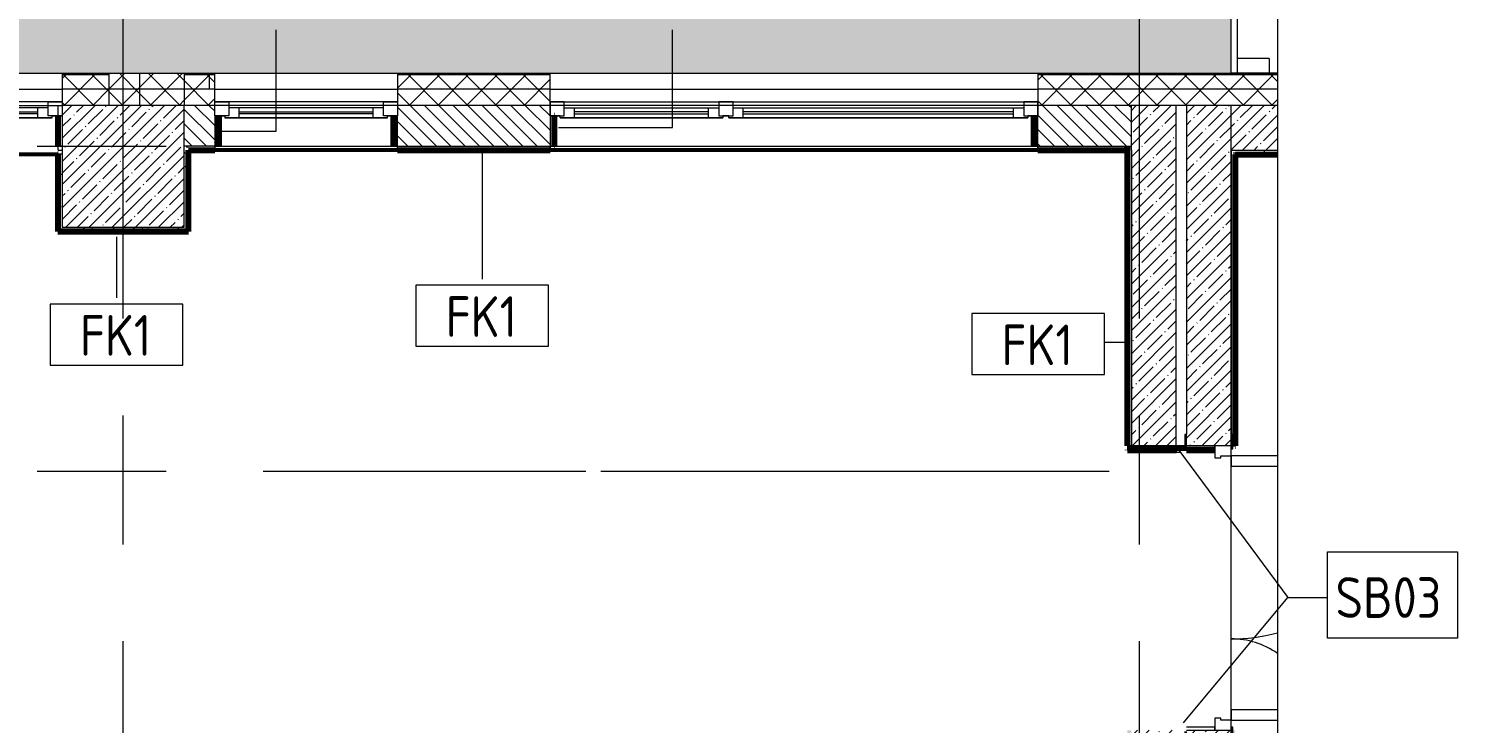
# Model space of a CAD drawing. Header units: millimetres. Extents: x -5426 to 189269, y -8553 to 29000.
# Drawn here: x 32844 to 39874, y 12159 to 15578 of the extents above; entities that cross this region are included whole.
import ezdxf

# ---------------------------------------------------------------- set-up
doc = ezdxf.new("R2010")
doc.units = ezdxf.units.MM
doc.linetypes.add('Осевая', pattern=[3175, 635, -476.25, 1587.5, -476.25])
for name, color, linetype, lineweight in [('A-DETL', 7, 'Continuous', 9), ('A-DETL-GENF', 7, 'Continuous', 9), ('A-DOOR', 7, 'Continuous', 9), ('A-DOOR-1', 7, 'Continuous', 13), ('A-DOOR-FRAM', 7, 'Continuous', 13), ('A-GLAZ', 7, 'Continuous', 9), ('A-GLAZ-1', 7, 'Continuous', 13), ('A-WALL', 7, 'Continuous', 9), ('A-WALL-IDEN', 7, 'Continuous', 9), ('I-WALL', 7, 'Continuous', 9), ('S-COLS', 7, 'Continuous', 9), ('Оси', 7, 'Continuous', 9), ('Оси-2', 7, 'Осевая', 9)]:
    doc.layers.add(name, color=color, linetype=linetype, lineweight=lineweight)
for name, color, linetype, lineweight, true_color in [('A-DETL-GENF-1', 1, 'Continuous', 9, 0xff0000), ('A-DETL-GENF-2', 7, 'Continuous', 9, 0xd4d4d4), ('A-WALL-1', 7, 'Continuous', 9, 0xc0c0c0), ('A-WALL-3', 7, 'Continuous', 9, 0xff80c0), ('G-ANNO-TEXT-1', 7, 'Continuous', 9, 0x3c3c3c), ('I-WALL-17', 7, 'Continuous', 80, 0xffd2ff), ('I-WALL-3', 7, 'Continuous', 9, 0xc0c0c0), ('I-WALL-6', 7, 'Continuous', 80, 0xff80c0), ('I-WALL-9', 7, 'Continuous', 53, 0xff80c0), ('S-WALL-ANLY', 7, 'Continuous', 13, 0x008040), ('S-WALL-ANLY-1', 7, 'Continuous', 5, 0x008040)]:
    doc.layers.add(name, color=color, linetype=linetype, lineweight=lineweight, true_color=true_color)
doc.styles.add('GOST Common_1', font='GOST_Common.ttf', dxfattribs={"width": 0.9, "height": 200})
pattern_1 = [(45, (0, 0), (-70.71068, 70.71068), []), (135, (0, 0), (-70.71068, -70.71068), [])]
pattern_2 = [(45, (0, 0), (-57.02463, 57.02463), []), (45, (57.025, 0), (-57.02463, 57.02463), [100.806, -20.161, 3.353, -16.808])]
pattern_3 = [(0, (0, 0), (121.92, 30.48), [10.058, -81.382, 10.058, -81.382, -487.68]), (0, (0, 0), (121.92, 30.48), [-182.88, 10.058, -172.822, 10.058, -81.382, -213.36]), (0, (0, 0), (121.92, 30.48), [-457.2, 10.058, -50.902, 10.058, -142.342]), (120, (45.72, 15.24), (-87.356454, 90.345817), [10.058, -81.382, 10.058, -81.382, -487.68]), (120, (45.72, 15.24), (-87.356454, 90.345817), [-182.88, 10.058, -172.822, 10.058, -81.382, -213.36]), (120, (45.72, 15.24), (-87.356454, 90.345817), [-457.2, 10.058, -50.902, 10.058, -142.342]), (240, (60.96, 76.2), (-34.563546, -120.825817), [10.058, -81.382, 10.058, -81.382, -487.68]), (240, (60.96, 76.2), (-34.563546, -120.825817), [-182.88, 10.058, -172.822, 10.058, -81.382, -213.36]), (240, (60.96, 76.2), (-34.563546, -120.825817), [-457.2, 10.058, -50.902, 10.058, -142.342])]

# ---------------------------------------------------------------- blocks, each defined once
blk = doc.blocks.new('BSC_Колонна _Прямоугольная - 600х600-V16-План отделки стен 3 этажа в осях 1-12')
at = {"layer": 'S-COLS'}
h = blk.add_hatch(dxfattribs=at)
h.set_pattern_fill('FP_16', color=256, style=0, pattern_type=2)
h.set_pattern_definition([(45, (-33310, -14900), (-57.02463, 57.02463), []), (45, (-33252.975, -14900), (-57.02463, 57.02463), [100.806, -20.161, 3.353, -16.808])])
h.paths.add_polyline_path([(-300, -300), (300, -300), (300, 300), (-300, 300), (-300, -298.7)])
for p, q in [((300, 300), (-300, 300)), ((-300, 300), (-300, -300)), ((300, -300), (300, 300)), ((-300, -300), (300, -300))]:
    blk.add_line(p, q, dxfattribs=at)
blk = doc.blocks.new('110_Дверь_СКБ_2Ст - Д-2 1450x2100h_Лестничная клетка EIS60-31576737-План отделки стен 3 этажа в осях 1-12')
at = {"layer": 'A-DOOR'}
for centre, radius, start, end in [((-637.5, 110), 900, 0, 14.67431), ((662.5, 110), 400, 145.24335, 180)]:
    blk.add_arc(centre, radius, start, end, dxfattribs=at)
at = {"layer": 'A-DOOR-1'}
for p, q in [((-637.5, 337.7), (-637.5, 110)), ((-587.5, 110), (-587.5, 337.7)), ((612.5, 337.7), (612.5, 110)), ((662.5, 110), (662.5, 337.7)), ((-637.5, 110), (-587.5, 110)), ((612.5, 110), (662.5, 110))]:
    blk.add_line(p, q, dxfattribs=at)
at = {"layer": 'A-DOOR-FRAM'}
for p, q in [((-672.5, 118), (-742.5, 118)), ((-742.5, 118), (-742.5, 110)), ((-742.5, 110), (-672.5, 110)), ((-637.5, 110), (-687.5, 110)), ((-687.5, 110), (-687.5, 30)), ((-672.5, 110), (-672.5, 118)), ((-637.5, 60), (-637.5, 110)), ((662.5, 110), (662.5, 60)), ((712.5, 110), (662.5, 110)), ((767.5, 118), (697.5, 118)), ((697.5, 118), (697.5, 110)), ((697.5, 110), (767.5, 110)), ((712.5, 30), (712.5, 110)), ((767.5, 110), (767.5, 118)), ((-687.5, 30), (-627.5, 30)), ((-672.5, 30), (-687.5, 30)), ((-687.5, 30), (-687.5, -110)), ((-672.5, -110), (-672.5, 30)), ((-627.5, 60), (-637.5, 60)), ((-627.5, 30), (-627.5, 60)), ((662.5, 60), (652.5, 60)), ((652.5, 60), (652.5, 30)), ((652.5, 30), (712.5, 30)), ((712.5, 30), (697.5, 30)), ((697.5, 30), (697.5, -110)), ((712.5, -110), (712.5, 30)), ((-687.5, -110), (-742.5, -110)), ((-742.5, -110), (-742.5, -118)), ((-742.5, -118), (-687.5, -118)), ((767.5, -110), (718.5, -110)), ((718.5, -118), (767.5, -118)), ((767.5, -118), (767.5, -110))]:
    blk.add_line(p, q, dxfattribs=at)
blk = doc.blocks.new('120_Окно_СКБ_1Ст - 120_Окно_СКБ_1Ст 900х2500_h_-V14-План отделки стен 3 этажа в осях 1-12')
at = {"layer": 'A-GLAZ'}
for p, q in [((450, -57), (-450, -57)), ((-430, -127), (-400, -127)), ((-330, -107), (330, -107)), ((330, -117), (-330, -117)), ((400, -127), (430, -127))]:
    blk.add_line(p, q, dxfattribs=at)
at = {"layer": 'A-GLAZ-1'}
for p, q in [((-450, -127), (-450, -57)), ((-450, -57), (-380, -57)), ((-380, -57), (-380, -127)), ((380, -127), (380, -57)), ((380, -57), (450, -57)), ((450, -57), (450, -127)), ((-380, -127), (-450, -127)), ((-380, -127), (-400, -127)), ((-400, -127), (-400, -137)), ((-400, -137), (400, -137)), ((400, -137), (-400, -137)), ((380, -87), (-380, -87)), ((-380, -87), (-380, -127)), ((-330, -137), (-330, -87)), ((330, -137), (330, -87)), ((380, -127), (380, -87)), ((450, -127), (380, -127)), ((400, -127), (380, -127)), ((400, -137), (400, -127))]:
    blk.add_line(p, q, dxfattribs=at)
blk = doc.blocks.new('120_Окно_СКБ_1Ст - 120_Окно_СКБ_1Ст_900х2500_h_-20705657-План отделки стен 3 этажа в осях 1-12')
at = {"layer": 'A-GLAZ'}
for p, q in [((450, -57), (-450, -57)), ((-430, -127), (-400, -127)), ((-330, -107), (330, -107)), ((330, -117), (-330, -117)), ((400, -127), (450, -127))]:
    blk.add_line(p, q, dxfattribs=at)
at = {"layer": 'A-GLAZ-1'}
for p, q in [((-450, -127), (-450, -57)), ((-450, -57), (-380, -57)), ((-380, -57), (-380, -127)), ((380, -127), (380, -57)), ((380, -57), (450, -57)), ((450, -57), (450, -127)), ((-380, -127), (-450, -127)), ((-380, -127), (-400, -127)), ((-400, -127), (-400, -137)), ((-400, -137), (400, -137)), ((400, -137), (-400, -137)), ((380, -87), (-380, -87)), ((-380, -87), (-380, -127)), ((-330, -137), (-330, -87)), ((330, -137), (330, -87)), ((380, -127), (380, -87)), ((450, -127), (380, -127)), ((400, -127), (380, -127)), ((400, -137), (400, -127))]:
    blk.add_line(p, q, dxfattribs=at)
blk = doc.blocks.new('120_Окно_СКБ_2Ст - 120_Окно_СКБ_2Ст 2400х2500 _мал створка слева_-22817474-План отделки стен 3 этажа в осях 1-12')
at = {"layer": 'A-GLAZ'}
for p, q in [((-1180, 127), (-1150, 127)), ((250, 117), (-1080, 117)), ((-1080, 107), (250, 107)), ((320, 127), (350, 127)), ((1080, 117), (420, 117)), ((420, 107), (1080, 107)), ((1150, 127), (1180, 127)), ((1200, 57), (-1200, 57))]:
    blk.add_line(p, q, dxfattribs=at)
at = {"layer": 'A-GLAZ-1'}
for p, q in [((-1130, 127), (-1200, 127)), ((-1200, 127), (-1200, 57)), ((-1150, 127), (-1150, 137)), ((-1150, 137), (320, 137)), ((320, 137), (-1150, 137)), ((-1130, 127), (-1150, 127)), ((-1130, 57), (-1130, 127)), ((-1130, 87), (-1130, 127)), ((300, 87), (-1130, 87)), ((-1080, 137), (-1080, 87)), ((250, 137), (250, 87)), ((370, 127), (300, 127)), ((300, 127), (300, 57)), ((300, 127), (300, 87)), ((320, 127), (300, 127)), ((320, 137), (320, 127)), ((350, 127), (350, 137)), ((350, 137), (1150, 137)), ((1150, 137), (350, 137)), ((370, 127), (350, 127)), ((370, 57), (370, 127)), ((370, 87), (370, 127)), ((1130, 87), (370, 87)), ((420, 137), (420, 87)), ((1080, 137), (1080, 87)), ((1200, 127), (1130, 127)), ((1130, 127), (1130, 57)), ((1130, 127), (1130, 87)), ((1150, 127), (1130, 127)), ((1150, 137), (1150, 127)), ((1200, 57), (1200, 127)), ((-1200, 57), (-1130, 57)), ((300, 57), (370, 57)), ((1130, 57), (1200, 57))]:
    blk.add_line(p, q, dxfattribs=at)
blk = doc.blocks.new('DET_L_Линия разрыва - М100-30654710-План отделки стен 3 этажа в осях 1-12')
at = {"layer": 'A-DETL-GENF'}
blk.add_line((24079.7, 0), (12339.9, 0), dxfattribs=at)
blk = doc.blocks.new('М_стена_0001 - Типоразмер_без рамки-25382661-План отделки стен 3 этажа в осях 1-12')
at = {"layer": 'A-WALL-IDEN'}
for p, q in [((3.258, 1.523), (-3.273, 1.523)), ((-3.273, 1.523), (-3.273, -1.477)), ((3.258, -1.477), (3.258, 1.523)), ((-3.273, -1.477), (3.258, -1.477))]:
    blk.add_line(p, q, dxfattribs=at)

msp = doc.modelspace()

# ---------------------------------------------------------------- hatches: boundary and pattern name
at = {"layer": 'A-DETL-GENF-1'}
msp.add_hatch(color=256, dxfattribs=at).paths.add_polyline_path([(38540, 13504), (38540, 13525), (38490, 13525), (38490, 13504)])
at = {"layer": 'A-DETL-GENF-2'}
msp.add_hatch(color=256, dxfattribs=at).paths.add_polyline_path([(-268, 14774.9), (-268, 15358), (38760, 15358), (38760, 23888.3), (33928.1, 23888.3), (33928.1, 27398.1), (-2409.1, 27398.1), (-2409.1, 14774.9), (-1574, 14774.9)])
at = {"layer": 'A-WALL'}
h = msp.add_hatch(dxfattribs=at)
h.set_pattern_fill('FP_11', color=256, style=0, pattern_type=2)
h.set_pattern_definition(pattern_1)
h.paths.add_polyline_path([(34962.9, 15200), (35410, 15200), (35410, 15350), (34660, 15350), (34660, 15200)])
h.paths.add_polyline_path([(32039.9, 15200), (32110, 15200), (32110, 15350), (30027, 15350), (30027, 15200), (30610, 15200)])
h.paths.add_polyline_path([(38987.7, 15200), (38987.7, 15350), (37810, 15350), (37810, 15200), (37885.8, 15200)])
h.paths.add_polyline_path([(25810, 15200), (29227, 15200), (29227, 15350), (25620.3, 15350), (25620.3, 15200)])
h.paths.add_polyline_path([(24420.3, 15200), (24420.3, 15350), (19800, 15350), (19800, 15200), (22510, 15200)])
h.paths.add_polyline_path([(13040.7, 15200), (19000, 15200), (19000, 15350), (12860, 15350), (12860, 15200)])
h.paths.add_polyline_path([(9760, 15200), (9760, 15350), (9160, 15350), (9160, 15200)])
h.paths.add_polyline_path([(7660, 15200), (8260, 15200), (8260, 15350), (7660, 15350)])
h.paths.add_polyline_path([(6160, 15200), (6760, 15200), (6760, 15350), (40, 15350), (40, 15293), (-110, 15293), (-110, 15200), (5733.3, 15200)])
h.paths.add_polyline_path([(33010, 15200), (33240, 15200), (33240, 15350), (33010, 15350)])
h.paths.add_polyline_path([(33760, 15200), (33760, 15350), (33610, 15350), (33610, 15200)])
h = msp.add_hatch(dxfattribs=at)
h.set_pattern_fill('FP_9', color=256, style=0, pattern_type=2)
h.set_pattern_definition([(135, (0, 0), (-35.35534, -35.35534), [])])
h.paths.add_polyline_path([(38250, 15000), (38270, 15000), (38270, 15200), (37810, 15200), (37810, 15000), (38249, 15000)])
h.paths.add_polyline_path([(33610, 15000), (33760, 15000), (33760, 15200), (33610, 15200)])
h.paths.add_polyline_path([(34660, 15000), (35410, 15000), (35410, 15200), (34660, 15200)])
at = {"layer": 'I-WALL'}
h = msp.add_hatch(dxfattribs=at)
h.set_pattern_fill('FP_11', color=256, style=0, pattern_type=2)
h.set_pattern_definition(pattern_1)
h.paths.add_polyline_path([(33390, 15200), (33390, 15358), (33240, 15358), (33240, 15200)])
h = msp.add_hatch(dxfattribs=at)
h.set_pattern_fill('FP_11', color=256, style=0, pattern_type=2)
h.set_pattern_definition(pattern_1)
h.paths.add_polyline_path([(33501.4, 15200), (33610, 15200), (33610, 15358), (33390, 15358), (33390, 15200)])
h = msp.add_hatch(dxfattribs=at)
h.set_pattern_fill('FP_12', color=256, style=0, pattern_type=2)
h.set_pattern_definition(pattern_2)
h.paths.add_polyline_path([(38490, 11200), (38490, 11200), (38490, 12125), (38270, 12125), (38270, 11200)])
h.paths.add_polyline_path([(38270, 13525), (38490, 13525), (38490, 15200), (38270, 15200), (38270, 14601.3)])
h = msp.add_hatch(dxfattribs=at)
h.set_pattern_fill('FP_12', color=256, style=0, pattern_type=2)
h.set_pattern_definition(pattern_2)
h.paths.add_polyline_path([(38740, 10230), (38760, 10230), (38760, 11573.7), (38687.7, 11609.9), (38760, 11646), (38760, 12125), (38540, 12125), (38540, 10230)])
h.paths.add_polyline_path([(38760, 13525), (38760, 15200), (38540, 15200), (38540, 13525), (38710, 13525)])
h = msp.add_hatch(dxfattribs=at)
h.set_pattern_fill('FP_12', color=256, style=0, pattern_type=2)
h.set_pattern_definition(pattern_2)
h.paths.add_polyline_path([(38987.7, 14980), (38987.7, 15200), (38760, 15200), (38760, 14980)])
h = msp.add_hatch(dxfattribs=at)
h.set_pattern_fill('FP_36', color=256, style=0, pattern_type=2)
h.set_pattern_definition(pattern_3)
h.paths.add_polyline_path([(33760, 15000), (33780, 15000), (33780, 15148), (33760, 15148)])
h = msp.add_hatch(dxfattribs=at)
h.set_pattern_fill('FP_36', color=256, style=0, pattern_type=2)
h.set_pattern_definition(pattern_3)
h.paths.add_polyline_path([(34640, 15000), (34660, 15000), (34660, 15148), (34640, 15148)])
h = msp.add_hatch(dxfattribs=at)
h.set_pattern_fill('FP_36', color=256, style=0, pattern_type=2)
h.set_pattern_definition(pattern_3)
h.paths.add_polyline_path([(35410, 15000), (35430, 15000), (35430, 15148), (35410, 15148)])
h = msp.add_hatch(dxfattribs=at)
h.set_pattern_fill('FP_36', color=256, style=0, pattern_type=2)
h.set_pattern_definition(pattern_3)
h.paths.add_polyline_path([(37810, 15000), (37810, 15148), (37790, 15148), (37790, 15000)])
h = msp.add_hatch(dxfattribs=at)
h.set_pattern_fill('FP_36', color=256, style=0, pattern_type=2)
h.set_pattern_definition(pattern_3)
h.paths.add_polyline_path([(33630, 14600), (33630, 15000), (33610, 15000), (33610, 14600)])
h = msp.add_hatch(dxfattribs=at)
h.set_pattern_fill('FP_36', color=256, style=0, pattern_type=2)
h.set_pattern_definition(pattern_3)
h.paths.add_polyline_path([(38249, 14980), (38270, 14980), (38270, 15000), (37810, 15000), (37810, 14980), (37885.8, 14980)])
h.paths.add_polyline_path([(33630, 14980), (33760, 14980), (33760, 15000), (33630, 15000)])
h.paths.add_polyline_path([(35410, 14980), (35410, 15000), (34660, 15000), (34660, 14980), (34962.9, 14980)])
h = msp.add_hatch(dxfattribs=at)
h.set_pattern_fill('FP_36', color=256, style=0, pattern_type=2)
h.set_pattern_definition(pattern_3)
h.paths.add_polyline_path([(38270, 11200), (38270, 12125), (38250, 12125), (38250, 11200)])
h.paths.add_polyline_path([(38270, 13525), (38270, 14980), (38250, 14980), (38250, 13525)])
h = msp.add_hatch(dxfattribs=at)
h.set_pattern_fill('FP_36', color=256, style=0, pattern_type=2)
h.set_pattern_definition(pattern_3)
h.paths.add_polyline_path([(38780, 14960), (38987.7, 14960), (38987.7, 14980), (38760, 14980), (38760, 14960)])
h = msp.add_hatch(dxfattribs=at)
h.set_pattern_fill('FP_36', color=256, style=0, pattern_type=2)
h.set_pattern_definition(pattern_3)
h.paths.add_polyline_path([(32990, 14580), (33010, 14580), (33010, 14960), (32990, 14960), (32990, 14600)])
h = msp.add_hatch(dxfattribs=at)
h.set_pattern_fill('FP_36', color=256, style=0, pattern_type=2)
h.set_pattern_definition(pattern_3)
h.paths.add_polyline_path([(38780, 10450), (38780, 11563.7), (38760, 11573.7), (38760, 10450)])
h.paths.add_polyline_path([(38760, 11646), (38780, 11656), (38780, 12125), (38768, 12125), (38768, 12070), (38760, 12070), (38760, 11909.9)])
h.paths.add_polyline_path([(38780, 13525), (38780, 14960), (38760, 14960), (38760.8, 13580), (38768, 13580), (38768, 13525)])
h = msp.add_hatch(dxfattribs=at)
h.set_pattern_fill('FP_36', color=256, style=0, pattern_type=2)
h.set_pattern_definition(pattern_3)
h.paths.add_polyline_path([(33630, 14580), (33630, 14600), (33010, 14600), (33010, 14580), (33610, 14580)])
h = msp.add_hatch(dxfattribs=at)
h.set_pattern_fill('FP_36', color=256, style=0, pattern_type=2)
h.set_pattern_definition(pattern_3)
h.paths.add_polyline_path([(38540, 13505), (38680, 13505), (38680, 13510), (38540, 13510)])
h.paths.add_polyline_path([(38250, 13505), (38490, 13505), (38490, 13525), (38250, 13525)])

# ---------------------------------------------------------------- linework, layer by layer
at = {"layer": 'A-DETL'}
for p, q in [((38760, 15358), (38760, 23888.3)), ((-268, 15358), (38760, 15358)), ((38540, 13525), (38490, 13525)), ((38490, 13525), (38490, 13504)), ((38490, 13504), (38540, 13504)), ((38540, 13504), (38540, 13525))]:
    msp.add_line(p, q, dxfattribs=at)
at = {"layer": 'A-WALL'}
for p, q in [((33233, 15353), (33010, 15353)), ((33240, 15350), (33010, 15350)), ((33233, 15358), (33233, 15350)), ((33235, 15358), (33235, 15350)), ((33240, 15358), (33240, 15200)), ((33390, 15358), (33390, 15200)), ((33610, 15358), (33610, 15200)), ((33760, 15353), (33610, 15353)), ((33760, 15350), (33610, 15350)), ((35410, 15353), (34660, 15353)), ((35410, 15350), (34660, 15350)), ((38987.7, 15353), (37810, 15353)), ((38987.7, 15350), (37810, 15350)), ((33760, 15200), (33610, 15200)), ((35410, 15200), (34660, 15200)), ((38270, 15200), (37810, 15200)), ((33760, 15000), (33610, 15000)), ((33630, 14980), (33760, 14980)), ((34660, 15000), (35410, 15000)), ((34660, 14980), (35410, 14980)), ((37810, 15000), (38270, 15000)), ((37810, 14980), (38249, 14980)), ((38270, 14980), (38270, 13525)), ((38760, 14980), (38760, 13580)), ((32990, 14960), (32990, 14580)), ((38780, 14960), (38987.7, 14960)), ((38780, 14959), (38780, 14960)), ((38250, 13525), (38270, 13525)), ((38270, 13525), (38250, 13525))]:
    msp.add_line(p, q, dxfattribs=at)
at = {"layer": 'A-WALL-1'}
for p, q in [((33010, 15358), (33010, 15200)), ((33760, 15148), (33760, 15358)), ((34660, 15358), (34660, 15148)), ((35410, 15148), (35410, 15358)), ((37810, 15358), (37810, 15148)), ((38987.7, 15358), (38760, 15358)), ((30610, 15200), (33010, 15200)), ((38987.7, 15200), (33610, 15200)), ((38270, 14980), (38270, 15200)), ((38489.5, 13514), (38489.5, 13494)), ((38509.5, 13494), (38509.5, 13504)), ((38489.5, 13494), (38509.5, 13494))]:
    msp.add_line(p, q, dxfattribs=at)
at = {"layer": 'A-WALL-3'}
for p, q in [((33630, 14980), (33630, 14979)), ((38780, 14959), (38780, 13525))]:
    msp.add_line(p, q, dxfattribs=at)
at = {"layer": 'A-WALL-IDEN'}
for p, q in [((34062.9, 15073.7), (34062.9, 15571)), ((36011.6, 15091), (36011.6, 15571)), ((33785.4, 15073.7), (34062.9, 15073.7)), ((35450.7, 15091), (36011.6, 15091)), ((35075.9, 14979.5), (35075.9, 14345)), ((33276.5, 14553.3), (33276.5, 14252.6)), ((38249.5, 14034), (38137, 14034))]:
    msp.add_line(p, q, dxfattribs=at)
at = {"layer": 'G-ANNO-TEXT-1'}
for p, q in [((38498.4, 13510.4), (39038.5, 12778.4)), ((38526.2, 12161.7), (39038.5, 12778.4)), ((39038.5, 12778.4), (39233.7, 12778.4)), ((39038.5, 12778.4), (39233.7, 12778.4))]:
    msp.add_line(p, q, dxfattribs=at)
at = {"layer": 'G-ANNO-TEXT-1', "flags": 128}
msp.add_lwpolyline([(39233.7, 13002.8), (39873.5, 13002.8), (39873.5, 12578.8), (39233.7, 12578.8)], close=True, dxfattribs=at)
at = {"layer": 'I-WALL-17'}
for p, q in [((32989, 15148), (32989, 15000)), ((32990, 15148), (32989, 15148)), ((32990, 15000), (32990, 15148)), ((33780, 15148), (33780, 15000)), ((33781, 15148), (33780, 15148)), ((33781, 15000), (33781, 15148)), ((34639, 15148), (34639, 15000)), ((34640, 15148), (34639, 15148)), ((34640, 15000), (34640, 15148)), ((35431, 15148), (35430, 15148)), ((35430, 15148), (35430, 15000)), ((35431, 15000), (35431, 15148)), ((37790, 15148), (37789, 15148)), ((37789, 15148), (37789, 15000)), ((37790, 15000), (37790, 15148)), ((32989, 15000), (32990, 15000)), ((33780, 15000), (33781, 15000)), ((34639, 15000), (34640, 15000)), ((35430, 15000), (35431, 15000)), ((37789, 15000), (37790, 15000))]:
    msp.add_line(p, q, dxfattribs=at)
at = {"layer": 'I-WALL-3'}
for p, q in [((38790, 23242.7), (38790, 15358)), ((38947, 15430), (38790, 15430)), ((38947, 15430), (38947, 15358)), ((32990, 15148), (32990, 15200)), ((38490, 13525), (38490, 15200)), ((38540, 15200), (38540, 13580)), ((38987.7, 15200), (38760, 15200)), ((38760, 14980), (38760, 15200)), ((32990, 15148), (33010, 15148)), ((33760, 15148), (33760, 14980)), ((33780, 15148), (33760, 15148)), ((34660, 15148), (34640, 15148)), ((34660, 14980), (34660, 15148)), ((35430, 15148), (35410, 15148)), ((35410, 15148), (35410, 14980)), ((37810, 15148), (37790, 15148)), ((37810, 14980), (37810, 15148)), ((32990, 14980), (32990, 15000)), ((33010, 15000), (32990, 15000)), ((32990, 14980), (33010, 14980)), ((33760, 15000), (33780, 15000)), ((34660, 14980), (33760, 14980)), ((33780, 15000), (34640, 15000)), ((34640, 15000), (34660, 15000)), ((35410, 15000), (35430, 15000)), ((37810, 14980), (35410, 14980)), ((35430, 15000), (37790, 15000)), ((37790, 15000), (37810, 15000)), ((38249, 14980), (38250, 14980)), ((38760, 14980), (38987.7, 14980)), ((33010, 14960), (32990, 14960)), ((38250, 13525), (38250, 13505)), ((38270, 13525), (38490, 13525)), ((38490, 13525), (38270, 13525)), ((38768, 13525), (38780, 13525))]:
    msp.add_line(p, q, dxfattribs=at)
at = {"layer": 'I-WALL-6'}
for p, q in [((33630, 14979), (33630, 14580)), ((33631, 14979), (33760, 14979)), ((33631, 14579), (33631, 14979)), ((33760, 14979), (33760, 14980)), ((34660, 14980), (34660, 14979)), ((34660, 14979), (35410, 14979)), ((35410, 14979), (35410, 14980)), ((37810, 14980), (37810, 14979)), ((37810, 14979), (38249, 14979)), ((38249, 15000), (38249, 14980)), ((38249, 14979), (38249, 13525)), ((38250, 13525), (38250, 15000)), ((32990, 14960), (32989, 14960)), ((32989, 14960), (32989, 14579)), ((38781, 14959), (38987.7, 14959)), ((38781, 13525), (38781, 14959)), ((32989, 14579), (33631, 14579)), ((33630, 14580), (32990, 14580)), ((38249, 13525), (38250, 13525)), ((38490, 13505), (38250, 13505)), ((38250, 13505), (38250, 13504)), ((38250, 13504), (38490, 13504)), ((38680, 13505), (38540, 13505)), ((38540, 13504), (38680, 13504)), ((38780, 13525), (38781, 13525))]:
    msp.add_line(p, q, dxfattribs=at)
at = {"layer": 'I-WALL-9'}
for p, q in [((34660, 14979), (33760, 14979)), ((37810, 14979), (35410, 14979)), ((32989, 14959), (32110, 14959))]:
    msp.add_line(p, q, dxfattribs=at)
at = {"layer": 'S-WALL-ANLY'}
for p, q in [((32110, 15279), (33010, 15279)), ((33760, 15279), (34660, 15279)), ((35410, 15279), (37810, 15279))]:
    msp.add_line(p, q, dxfattribs=at)
at = {"layer": 'S-WALL-ANLY-1'}
for p, q in [((33735, 15279), (33735, 15358)), ((33760, 15279), (33010, 15279)), ((35410, 15279), (34660, 15279)), ((38987.7, 15279), (37810, 15279))]:
    msp.add_line(p, q, dxfattribs=at)
at = {"layer": 'Оси'}
for p, q in [((38760, 12700), (38760, 15200)), ((35660, 15000), (38160, 15000)), ((35660, 13400), (38160, 13400))]:
    msp.add_line(p, q, dxfattribs=at)
at = {"layer": 'Оси-2'}
for p, q in [((33310, 339.8), (33310, 24898.1)), ((38310, 339.8), (38310, 21277.7)), ((-2038.2, 15000), (35660, 15000)), ((-2038.2, 13400), (35660, 13400)), ((38760, 593.7), (38760, 12700))]:
    msp.add_line(p, q, dxfattribs=at)

# ---------------------------------------------------------------- block references
at = {"layer": 'A-DETL-GENF', "rotation": 90.00000000000031}
msp.add_blockref('DET_L_Линия разрыва - М100-30654710-План отделки стен 3 этажа в осях 1-12', (38987.7, -280), dxfattribs=at)
at = {"layer": 'A-DOOR', "rotation": 269.9999999999999}
msp.add_blockref('110_Дверь_СКБ_2Ст - Д-2 1450x2100h_Лестничная клетка EIS60-31576737-План отделки стен 3 этажа в осях 1-12', (38650, 12837.5), dxfattribs=at)
at = {"layer": 'A-GLAZ'}
for name, p in [('120_Окно_СКБ_1Ст - 120_Окно_СКБ_1Ст_900х2500_h_-20705657-План отделки стен 3 этажа в осях 1-12', (32560, 15275)), ('120_Окно_СКБ_1Ст - 120_Окно_СКБ_1Ст 900х2500_h_-V14-План отделки стен 3 этажа в осях 1-12', (34210, 15275))]:
    msp.add_blockref(name, p, dxfattribs=at)
at = {"layer": 'A-GLAZ', "rotation": 180}
msp.add_blockref('120_Окно_СКБ_2Ст - 120_Окно_СКБ_2Ст 2400х2500 _мал створка слева_-22817474-План отделки стен 3 этажа в осях 1-12', (36610, 15275), dxfattribs=at)
at = {"layer": 'A-WALL-IDEN', "xscale": 99.99999999999993, "yscale": 99.99999999999993, "zscale": 99.99999999999993}
for p in [(35076.7, 14162.6), (33277.3, 14070.2), (37811.2, 14023.6)]:
    msp.add_blockref('М_стена_0001 - Типоразмер_без рамки-25382661-План отделки стен 3 этажа в осях 1-12', p, dxfattribs=at)
at = {"layer": 'S-COLS'}
msp.add_blockref('BSC_Колонна _Прямоугольная - 600х600-V16-План отделки стен 3 этажа в осях 1-12', (33310, 14900), dxfattribs=at)

# ---------------------------------------------------------------- texts
at = {"layer": 'A-WALL-IDEN', "char_height": 200, "width": 447.342, "attachment_point": 1, "style": 'GOST Common_1'}
for insert in [(34896.5, 14260.6), (33097.1, 14168.2), (37631, 14121.6)]:
    msp.add_mtext('FK1', dxfattribs=dict(at, insert=insert))
at = {"layer": 'G-ANNO-TEXT-1', "insert": (39273.7, 12878.4), "char_height": 200, "width": 671.012, "attachment_point": 1, "style": 'GOST Common_1'}
msp.add_mtext('SB03', dxfattribs=at)

doc.saveas('drawing.dxf')
